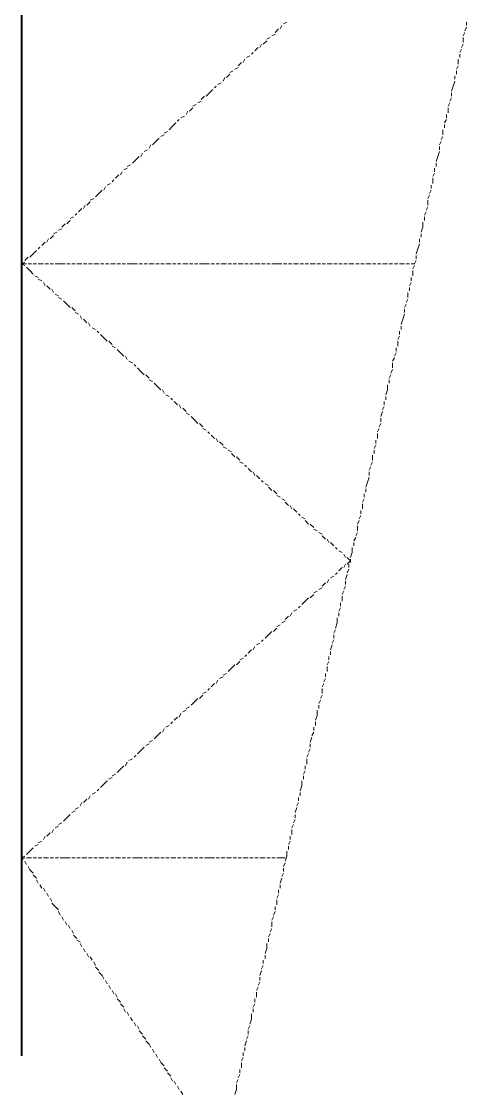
# Model space of a CAD drawing. Extents: x 0 to 604, y 0 to 420.
# Drawn here: x 169.23 to 174.84, y 174.07 to 187.61 of the extents above; entities that cross this region are included whole.
import ezdxf

# ---------------------------------------------------------------- set-up
doc = ezdxf.new("R2010")
doc.units = 0

msp = doc.modelspace()

# ---------------------------------------------------------------- linework, layer by layer
at = {"color": 7, "lineweight": 40}
msp.add_line((169.227, 262.065), (169.227, 174.561), dxfattribs=at)
at = {"lineweight": 25}
for p, q in [((169.227, 197.908), (169.227, 177.906)), ((169.227, 176.403), (169.227, 175.408))]:
    msp.add_line(p, q, dxfattribs=at)
at = {"color": 7, "lineweight": 5}
for p, q in [((169.227, 187.6), (169.227, 187.537)), ((169.227, 187.516), (169.227, 187.473)), ((172.424, 187.473), (172.466, 187.516)), ((172.487, 187.516), (172.508, 187.558)), ((172.53, 187.579), (172.572, 187.6)), ((174.837, 187.537), (174.815, 187.494)), ((174.837, 187.6), (174.837, 187.558)), ((169.227, 187.452), (169.227, 187.41)), ((169.227, 187.388), (169.227, 187.325)), ((172.275, 187.325), (172.318, 187.367)), ((172.318, 187.388), (172.36, 187.41)), ((172.381, 187.431), (172.424, 187.452)), ((174.815, 187.473), (174.794, 187.431)), ((174.794, 187.41), (174.794, 187.346)), ((169.227, 187.304), (169.227, 187.262)), ((169.227, 187.24), (169.227, 187.198)), ((172.127, 187.198), (172.149, 187.219)), ((172.17, 187.24), (172.212, 187.283)), ((172.233, 187.283), (172.254, 187.325)), ((174.773, 187.262), (174.752, 187.219)), ((174.794, 187.325), (174.773, 187.283)), ((169.227, 187.177), (169.227, 187.113)), ((169.227, 187.092), (169.227, 187.05)), ((171.958, 187.05), (172, 187.092)), ((172.022, 187.092), (172.043, 187.135)), ((172.064, 187.156), (172.106, 187.177)), ((174.731, 187.135), (174.731, 187.071)), ((174.752, 187.198), (174.752, 187.156)), ((169.227, 187.029), (169.227, 186.986)), ((169.227, 186.965), (169.227, 186.902)), ((171.81, 186.902), (171.852, 186.944)), ((171.852, 186.965), (171.894, 186.986)), ((171.916, 187.007), (171.958, 187.029)), ((174.731, 187.05), (174.71, 187.007)), ((174.71, 186.986), (174.71, 186.944)), ((169.227, 186.902), (169.227, 186.838)), ((169.227, 186.817), (169.227, 186.775)), ((171.704, 186.817), (171.746, 186.838)), ((171.768, 186.859), (171.789, 186.902)), ((174.689, 186.859), (174.667, 186.796)), ((174.689, 186.923), (174.689, 186.881)), ((169.227, 186.754), (169.227, 186.711)), ((169.227, 186.69), (169.227, 186.626)), ((171.492, 186.626), (171.535, 186.669)), ((171.556, 186.669), (171.598, 186.711)), ((171.598, 186.711), (171.641, 186.754)), ((171.662, 186.775), (171.683, 186.796)), ((174.667, 186.796), (174.646, 186.732)), ((174.646, 186.711), (174.646, 186.669)), ((169.227, 186.605), (169.227, 186.563)), ((169.227, 186.542), (169.227, 186.5)), ((171.387, 186.542), (171.429, 186.563)), ((171.45, 186.584), (171.492, 186.605)), ((174.625, 186.584), (174.604, 186.542)), ((174.646, 186.648), (174.625, 186.605)), ((169.227, 186.478), (169.227, 186.415)), ((169.227, 186.394), (169.227, 186.351)), ((171.238, 186.394), (171.281, 186.415)), ((171.302, 186.436), (171.323, 186.478)), ((171.344, 186.478), (171.387, 186.521)), ((174.583, 186.436), (174.583, 186.394)), ((174.604, 186.521), (174.604, 186.457)), ((169.227, 186.33), (169.227, 186.288)), ((169.227, 186.267), (169.227, 186.203)), ((171.09, 186.245), (171.132, 186.288)), ((171.132, 186.288), (171.175, 186.33)), ((171.196, 186.351), (171.217, 186.373)), ((174.583, 186.373), (174.561, 186.33)), ((174.561, 186.309), (174.561, 186.267)), ((169.227, 186.182), (169.227, 186.14)), ((170.921, 186.097), (170.963, 186.14)), ((170.984, 186.161), (171.027, 186.182)), ((171.027, 186.203), (171.069, 186.224)), ((174.54, 186.161), (174.519, 186.119)), ((174.54, 186.245), (174.54, 186.182)), ((169.227, 186.119), (169.227, 186.076)), ((169.227, 186.055), (169.227, 185.992)), ((169.227, 185.992), (169.227, 185.928)), ((170.773, 185.97), (170.815, 185.992)), ((170.836, 186.013), (170.857, 186.055)), ((170.879, 186.055), (170.921, 186.097)), ((174.519, 186.097), (174.498, 186.055)), ((174.498, 186.034), (174.498, 185.992)), ((169.227, 185.907), (169.227, 185.864)), ((170.625, 185.822), (170.667, 185.864)), ((170.667, 185.864), (170.709, 185.907)), ((170.73, 185.907), (170.751, 185.949)), ((174.477, 185.907), (174.456, 185.843)), ((174.498, 185.97), (174.477, 185.907)), ((169.227, 185.843), (169.227, 185.801)), ((169.227, 185.78), (169.227, 185.716)), ((170.476, 185.674), (170.498, 185.716)), ((170.519, 185.738), (170.561, 185.759)), ((170.561, 185.78), (170.603, 185.801)), ((174.435, 185.759), (174.435, 185.716)), ((174.456, 185.822), (174.456, 185.78)), ((169.227, 185.695), (169.227, 185.653)), ((169.227, 185.632), (169.227, 185.589)), ((170.37, 185.589), (170.392, 185.611)), ((170.413, 185.632), (170.455, 185.674)), ((174.435, 185.695), (174.413, 185.653)), ((174.413, 185.632), (174.413, 185.568)), ((169.227, 185.568), (169.227, 185.505)), ((169.227, 185.483), (169.227, 185.441)), ((170.201, 185.441), (170.244, 185.483)), ((170.265, 185.483), (170.286, 185.526)), ((170.307, 185.547), (170.349, 185.568)), ((174.392, 185.483), (174.371, 185.441)), ((174.392, 185.547), (174.392, 185.505)), ((169.227, 185.42), (169.227, 185.378)), ((169.227, 185.357), (169.227, 185.293)), ((170.053, 185.293), (170.095, 185.335)), ((170.095, 185.357), (170.138, 185.378)), ((170.159, 185.399), (170.201, 185.441)), ((174.371, 185.42), (174.35, 185.378)), ((174.35, 185.357), (174.35, 185.293)), ((169.227, 185.272), (169.227, 185.23)), ((169.227, 185.208), (169.227, 185.166)), ((169.905, 185.166), (169.926, 185.187)), ((169.947, 185.208), (169.989, 185.251)), ((170.011, 185.251), (170.032, 185.293)), ((174.329, 185.208), (174.308, 185.166)), ((174.35, 185.272), (174.329, 185.23)), ((169.227, 185.145), (169.227, 185.081)), ((169.227, 185.081), (169.227, 185.018)), ((169.736, 185.018), (169.778, 185.06)), ((169.799, 185.06), (169.841, 185.102)), ((169.841, 185.124), (169.884, 185.145)), ((174.286, 185.081), (174.286, 185.018)), ((174.308, 185.145), (174.308, 185.102)), ((169.227, 184.997), (169.227, 184.954)), ((169.227, 184.933), (169.227, 184.891)), ((169.587, 184.87), (169.63, 184.912)), ((169.63, 184.933), (169.672, 184.954)), ((169.693, 184.976), (169.736, 184.997)), ((174.286, 185.018), (174.265, 184.954)), ((174.265, 184.933), (174.265, 184.891)), ((169.227, 184.87), (169.227, 184.806)), ((169.227, 184.785), (169.227, 184.743)), ((169.482, 184.785), (169.524, 184.827)), ((169.545, 184.827), (169.566, 184.87)), ((174.244, 184.806), (174.223, 184.743)), ((174.244, 184.87), (174.244, 184.827)), ((169.227, 184.721), (169.227, 184.679)), ((169.227, 184.658), (169.227, 184.595)), ((169.27, 184.595), (169.312, 184.637)), ((169.333, 184.637), (169.376, 184.679)), ((169.376, 184.679), (169.418, 184.721)), ((169.439, 184.743), (169.46, 184.764)), ((174.223, 184.743), (174.202, 184.679)), ((174.202, 184.658), (174.202, 184.616)), ((169.227, 184.552), (169.27, 184.573)), ((169.227, 184.573), (169.227, 184.531)), ((169.227, 184.552), (169.291, 184.552)), ((169.27, 184.531), (169.227, 184.552)), ((169.227, 184.51), (169.227, 184.468)), ((169.333, 184.468), (169.291, 184.51)), ((169.312, 184.552), (169.355, 184.552)), ((169.376, 184.552), (169.418, 184.552)), ((169.439, 184.552), (169.503, 184.552)), ((169.524, 184.552), (169.566, 184.552)), ((169.587, 184.552), (169.63, 184.552)), ((169.651, 184.552), (169.714, 184.552)), ((169.714, 184.552), (169.778, 184.552)), ((169.799, 184.552), (169.841, 184.552)), ((169.863, 184.552), (169.905, 184.552)), ((169.926, 184.552), (169.989, 184.552)), ((170.011, 184.552), (170.053, 184.552)), ((170.074, 184.552), (170.117, 184.552)), ((170.138, 184.552), (170.201, 184.552)), ((170.222, 184.552), (170.265, 184.552)), ((170.286, 184.552), (170.328, 184.552)), ((170.349, 184.552), (170.413, 184.552)), ((170.434, 184.552), (170.476, 184.552)), ((170.498, 184.552), (170.54, 184.552)), ((170.561, 184.552), (170.625, 184.552)), ((170.625, 184.552), (170.688, 184.552)), ((170.709, 184.552), (170.751, 184.552)), ((170.773, 184.552), (170.815, 184.552)), ((170.836, 184.552), (170.9, 184.552)), ((170.921, 184.552), (170.963, 184.552)), ((170.984, 184.552), (171.027, 184.552)), ((171.048, 184.552), (171.111, 184.552)), ((171.132, 184.552), (171.175, 184.552)), ((171.196, 184.552), (171.238, 184.552)), ((171.26, 184.552), (171.323, 184.552)), ((171.344, 184.552), (171.387, 184.552)), ((171.408, 184.552), (171.45, 184.552)), ((171.471, 184.552), (171.535, 184.552)), ((171.535, 184.552), (171.598, 184.552)), ((171.619, 184.552), (171.662, 184.552)), ((171.683, 184.552), (171.725, 184.552)), ((171.746, 184.552), (171.81, 184.552)), ((171.831, 184.552), (171.873, 184.552)), ((171.894, 184.552), (171.937, 184.552)), ((171.958, 184.552), (172.022, 184.552)), ((172.043, 184.552), (172.085, 184.552)), ((172.106, 184.552), (172.149, 184.552)), ((172.17, 184.552), (172.233, 184.552)), ((172.254, 184.552), (172.297, 184.552)), ((172.318, 184.552), (172.36, 184.552)), ((172.381, 184.552), (172.445, 184.552)), ((172.445, 184.552), (172.508, 184.552)), ((172.53, 184.552), (172.572, 184.552)), ((172.593, 184.552), (172.635, 184.552)), ((172.656, 184.552), (172.72, 184.552)), ((172.741, 184.552), (172.784, 184.552)), ((172.805, 184.552), (172.847, 184.552)), ((172.868, 184.552), (172.932, 184.552)), ((172.953, 184.552), (172.995, 184.552)), ((173.016, 184.552), (173.059, 184.552)), ((173.08, 184.552), (173.143, 184.552)), ((173.165, 184.552), (173.207, 184.552)), ((173.228, 184.552), (173.27, 184.552)), ((173.292, 184.552), (173.334, 184.552)), ((173.355, 184.552), (173.418, 184.552)), ((173.44, 184.552), (173.482, 184.552)), ((173.503, 184.552), (173.546, 184.552)), ((173.567, 184.552), (173.63, 184.552)), ((173.651, 184.552), (173.694, 184.552)), ((173.715, 184.552), (173.757, 184.552)), ((173.778, 184.552), (173.842, 184.552)), ((173.863, 184.552), (173.905, 184.552)), ((173.927, 184.552), (173.969, 184.552)), ((173.99, 184.552), (174.054, 184.552)), ((174.075, 184.552), (174.117, 184.552)), ((174.138, 184.552), (174.18, 184.552)), ((174.18, 184.531), (174.159, 184.489)), ((174.202, 184.595), (174.18, 184.552)), ((169.227, 184.446), (169.227, 184.383)), ((169.227, 184.362), (169.227, 184.319)), ((169.376, 184.425), (169.333, 184.468)), ((169.439, 184.383), (169.397, 184.404)), ((169.482, 184.34), (169.439, 184.362)), ((174.138, 184.383), (174.138, 184.34)), ((174.159, 184.468), (174.159, 184.404)), ((169.227, 184.298), (169.227, 184.256)), ((169.227, 184.235), (169.227, 184.171)), ((169.524, 184.277), (169.503, 184.319)), ((169.587, 184.235), (169.545, 184.277)), ((169.63, 184.192), (169.608, 184.235)), ((174.138, 184.319), (174.117, 184.277)), ((174.117, 184.256), (174.117, 184.214)), ((169.227, 184.171), (169.227, 184.108)), ((169.693, 184.15), (169.651, 184.171)), ((169.736, 184.108), (169.693, 184.129)), ((174.096, 184.108), (174.075, 184.065)), ((174.096, 184.192), (174.096, 184.129)), ((169.227, 184.087), (169.227, 184.044)), ((169.227, 184.023), (169.227, 183.981)), ((169.227, 183.959), (169.227, 183.896)), ((169.799, 184.044), (169.757, 184.087)), ((169.841, 184.002), (169.799, 184.044)), ((169.905, 183.959), (169.863, 184.002)), ((174.075, 184.044), (174.054, 184.002)), ((174.054, 183.981), (174.054, 183.938)), ((169.227, 183.875), (169.227, 183.833)), ((169.947, 183.917), (169.905, 183.938)), ((169.989, 183.854), (169.968, 183.896)), ((170.053, 183.811), (170.011, 183.854)), ((174.032, 183.854), (174.011, 183.79)), ((174.054, 183.917), (174.032, 183.854)), ((169.227, 183.811), (169.227, 183.769)), ((169.227, 183.748), (169.227, 183.684)), ((170.095, 183.769), (170.074, 183.811)), ((170.159, 183.727), (170.117, 183.748)), ((170.201, 183.684), (170.18, 183.706)), ((173.99, 183.706), (173.99, 183.663)), ((174.011, 183.769), (174.011, 183.727)), ((169.227, 183.663), (169.227, 183.621)), ((169.227, 183.6), (169.227, 183.557)), ((170.265, 183.621), (170.222, 183.663)), ((170.307, 183.578), (170.265, 183.621)), ((170.37, 183.536), (170.328, 183.578)), ((173.99, 183.642), (173.969, 183.6)), ((173.969, 183.578), (173.969, 183.515)), ((169.227, 183.536), (169.227, 183.473)), ((169.227, 183.452), (169.227, 183.409)), ((170.413, 183.494), (170.37, 183.515)), ((170.476, 183.43), (170.434, 183.473)), ((170.519, 183.388), (170.476, 183.43)), ((173.948, 183.43), (173.927, 183.388)), ((173.948, 183.494), (173.948, 183.452)), ((169.227, 183.388), (169.227, 183.346)), ((169.227, 183.325), (169.227, 183.261)), ((170.561, 183.346), (170.54, 183.388)), ((170.625, 183.303), (170.582, 183.325)), ((170.667, 183.261), (170.646, 183.282)), ((173.927, 183.367), (173.905, 183.325)), ((173.905, 183.303), (173.905, 183.24)), ((169.227, 183.261), (169.227, 183.197)), ((169.227, 183.176), (169.227, 183.134)), ((170.73, 183.197), (170.688, 183.24)), ((170.773, 183.155), (170.73, 183.197)), ((170.836, 183.113), (170.794, 183.155)), ((173.884, 183.155), (173.863, 183.113)), ((173.905, 183.219), (173.884, 183.176)), ((169.227, 183.113), (169.227, 183.071)), ((169.227, 183.049), (169.227, 182.986)), ((170.879, 183.071), (170.836, 183.092)), ((170.942, 183.007), (170.9, 183.049)), ((173.842, 183.028), (173.842, 182.965)), ((173.863, 183.092), (173.863, 183.049)), ((169.227, 182.965), (169.227, 182.922)), ((169.227, 182.901), (169.227, 182.859)), ((170.984, 182.965), (170.942, 183.007)), ((171.027, 182.922), (171.006, 182.965)), ((171.09, 182.88), (171.048, 182.901)), ((173.842, 182.965), (173.821, 182.901)), ((173.821, 182.88), (173.821, 182.838)), ((169.227, 182.838), (169.227, 182.774)), ((169.227, 182.753), (169.227, 182.711)), ((171.132, 182.838), (171.111, 182.859)), ((171.196, 182.774), (171.154, 182.816)), ((171.238, 182.732), (171.217, 182.774)), ((173.799, 182.753), (173.778, 182.711)), ((173.799, 182.816), (173.799, 182.774)), ((169.227, 182.69), (169.227, 182.647)), ((169.227, 182.626), (169.227, 182.562)), ((171.302, 182.69), (171.26, 182.732)), ((171.344, 182.647), (171.302, 182.668)), ((171.408, 182.584), (171.365, 182.626)), ((173.778, 182.69), (173.757, 182.626)), ((173.757, 182.605), (173.757, 182.562)), ((169.227, 182.541), (169.227, 182.499)), ((169.227, 182.478), (169.227, 182.435)), ((171.45, 182.541), (171.408, 182.584)), ((171.513, 182.499), (171.471, 182.541)), ((171.556, 182.457), (171.513, 182.478)), ((173.736, 182.478), (173.715, 182.435)), ((173.757, 182.541), (173.736, 182.499)), ((169.227, 182.414), (169.227, 182.372)), ((169.227, 182.351), (169.227, 182.287)), ((171.598, 182.414), (171.577, 182.435)), ((171.662, 182.351), (171.619, 182.393)), ((171.704, 182.309), (171.683, 182.351)), ((173.715, 182.414), (173.715, 182.351)), ((169.227, 182.266), (169.227, 182.224)), ((169.227, 182.203), (169.227, 182.16)), ((171.768, 182.266), (171.725, 182.309)), ((171.81, 182.224), (171.768, 182.245)), ((171.873, 182.181), (171.831, 182.203)), ((173.694, 182.266), (173.673, 182.224)), ((173.673, 182.203), (173.673, 182.16)), ((173.694, 182.33), (173.694, 182.287)), ((169.227, 182.139), (169.227, 182.076)), ((171.916, 182.118), (171.873, 182.16)), ((171.979, 182.076), (171.937, 182.118)), ((173.651, 182.139), (173.651, 182.076)), ((169.227, 182.054), (169.227, 182.012)), ((169.227, 181.991), (169.227, 181.949)), ((169.227, 181.928), (169.227, 181.864)), ((172.022, 182.033), (171.979, 182.054)), ((172.064, 181.991), (172.043, 182.012)), ((172.127, 181.928), (172.085, 181.97)), ((172.17, 181.885), (172.149, 181.928)), ((173.63, 181.991), (173.609, 181.949)), ((173.609, 181.928), (173.609, 181.885)), ((173.651, 182.054), (173.63, 182.012)), ((169.227, 181.843), (169.227, 181.8)), ((172.233, 181.843), (172.191, 181.885)), ((172.275, 181.8), (172.254, 181.822)), ((173.588, 181.8), (173.567, 181.737)), ((173.609, 181.864), (173.588, 181.8)), ((169.227, 181.779), (169.227, 181.737)), ((169.227, 181.716), (169.227, 181.652)), ((172.339, 181.758), (172.297, 181.779)), ((172.381, 181.695), (172.339, 181.737)), ((172.445, 181.652), (172.403, 181.695)), ((173.567, 181.716), (173.567, 181.673)), ((169.227, 181.631), (169.227, 181.589)), ((169.227, 181.568), (169.227, 181.525)), ((172.487, 181.61), (172.445, 181.631)), ((172.551, 181.568), (172.508, 181.589)), ((172.593, 181.504), (172.551, 181.547)), ((173.546, 181.589), (173.524, 181.547)), ((173.524, 181.525), (173.524, 181.462)), ((173.546, 181.652), (173.546, 181.61)), ((169.227, 181.504), (169.227, 181.462)), ((169.227, 181.441), (169.227, 181.377)), ((172.635, 181.462), (172.614, 181.504)), ((172.699, 181.419), (172.656, 181.462)), ((172.741, 181.377), (172.72, 181.398)), ((173.503, 181.441), (173.503, 181.398)), ((169.227, 181.356), (169.227, 181.314)), ((169.227, 181.292), (169.227, 181.25)), ((172.805, 181.335), (172.762, 181.356)), ((172.847, 181.271), (172.805, 181.314)), ((172.911, 181.229), (172.868, 181.271)), ((173.482, 181.314), (173.461, 181.271)), ((173.461, 181.25), (173.461, 181.187)), ((173.503, 181.377), (173.482, 181.335)), ((169.227, 181.229), (169.227, 181.166)), ((169.227, 181.144), (169.227, 181.102)), ((172.953, 181.187), (172.911, 181.208)), ((173.016, 181.144), (172.974, 181.166)), ((173.059, 181.081), (173.016, 181.123)), ((173.461, 181.166), (173.44, 181.123)), ((169.227, 181.081), (169.227, 181.038)), ((169.227, 181.017), (169.227, 180.954)), ((173.101, 181.038), (173.08, 181.081)), ((173.165, 180.996), (173.122, 181.038)), ((173.44, 181.102), (173.418, 181.06)), ((173.418, 181.038), (173.418, 180.996)), ((169.227, 180.933), (169.227, 180.89)), ((169.227, 180.869), (169.227, 180.827)), ((173.207, 180.954), (173.186, 180.975)), ((173.27, 180.911), (173.228, 180.933)), ((173.313, 180.848), (173.292, 180.89)), ((173.376, 180.806), (173.334, 180.848)), ((173.397, 180.911), (173.376, 180.848)), ((173.397, 180.975), (173.397, 180.911)), ((169.227, 180.806), (169.227, 180.742)), ((169.227, 180.721), (169.227, 180.679)), ((173.228, 180.679), (173.27, 180.721)), ((173.292, 180.721), (173.313, 180.763)), ((173.334, 180.763), (173.376, 180.806)), ((173.355, 180.763), (173.355, 180.721)), ((173.376, 180.827), (173.376, 180.785)), ((169.227, 180.657), (169.227, 180.615)), ((169.227, 180.594), (169.227, 180.552)), ((173.08, 180.53), (173.101, 180.573)), ((173.122, 180.594), (173.165, 180.615)), ((173.186, 180.636), (173.207, 180.657)), ((173.334, 180.636), (173.313, 180.573)), ((173.355, 180.7), (173.334, 180.657)), ((169.227, 180.53), (169.227, 180.467)), ((169.227, 180.446), (169.227, 180.404)), ((172.974, 180.446), (173.016, 180.467)), ((173.016, 180.488), (173.059, 180.53)), ((173.313, 180.488), (173.292, 180.446)), ((173.313, 180.552), (173.313, 180.509)), ((169.227, 180.382), (169.227, 180.34)), ((169.227, 180.319), (169.227, 180.255)), ((172.805, 180.298), (172.847, 180.34)), ((172.868, 180.34), (172.911, 180.382)), ((172.911, 180.404), (172.953, 180.425)), ((173.292, 180.425), (173.27, 180.382)), ((173.27, 180.361), (173.27, 180.298)), ((169.227, 180.234), (169.227, 180.192)), ((169.227, 180.171), (169.227, 180.128)), ((172.656, 180.171), (172.699, 180.192)), ((172.72, 180.213), (172.741, 180.234)), ((172.762, 180.255), (172.805, 180.298)), ((173.249, 180.213), (173.228, 180.171)), ((173.249, 180.276), (173.249, 180.234)), ((169.227, 180.107), (169.227, 180.044)), ((172.508, 180.023), (172.551, 180.044)), ((172.551, 180.065), (172.593, 180.107)), ((172.614, 180.107), (172.635, 180.149)), ((173.207, 180.086), (173.207, 180.023)), ((173.228, 180.149), (173.228, 180.107)), ((169.227, 180.023), (169.227, 179.98)), ((169.227, 179.959), (169.227, 179.917)), ((169.227, 179.895), (169.227, 179.832)), ((172.339, 179.874), (172.381, 179.917)), ((172.403, 179.917), (172.445, 179.959)), ((172.445, 179.98), (172.487, 180.001)), ((173.186, 179.938), (173.165, 179.895)), ((173.207, 180.023), (173.186, 179.959)), ((169.227, 179.811), (169.227, 179.768)), ((172.191, 179.747), (172.233, 179.768)), ((172.254, 179.79), (172.275, 179.811)), ((172.297, 179.832), (172.339, 179.874)), ((173.165, 179.811), (173.143, 179.768)), ((173.165, 179.874), (173.165, 179.832)), ((169.227, 179.747), (169.227, 179.705)), ((169.227, 179.684), (169.227, 179.642)), ((172.085, 179.642), (172.127, 179.684)), ((172.149, 179.684), (172.17, 179.726)), ((173.143, 179.747), (173.122, 179.684)), ((173.122, 179.663), (173.122, 179.62)), ((169.227, 179.62), (169.227, 179.557)), ((169.227, 179.536), (169.227, 179.493)), ((171.873, 179.451), (171.916, 179.493)), ((171.937, 179.493), (171.979, 179.536)), ((171.979, 179.557), (172.022, 179.578)), ((172.043, 179.599), (172.064, 179.62)), ((173.101, 179.536), (173.08, 179.493)), ((173.101, 179.599), (173.101, 179.557)), ((169.227, 179.472), (169.227, 179.43)), ((169.227, 179.409), (169.227, 179.345)), ((171.768, 179.366), (171.81, 179.387)), ((171.831, 179.409), (171.873, 179.451)), ((173.059, 179.387), (173.059, 179.345)), ((173.08, 179.472), (173.08, 179.409)), ((169.227, 179.324), (169.227, 179.282)), ((169.227, 179.261), (169.227, 179.218)), ((171.619, 179.218), (171.662, 179.261)), ((171.683, 179.261), (171.704, 179.303)), ((171.725, 179.324), (171.768, 179.345)), ((173.037, 179.261), (173.016, 179.218)), ((173.059, 179.324), (173.037, 179.282)), ((169.227, 179.197), (169.227, 179.133)), ((169.227, 179.112), (169.227, 179.07)), ((171.471, 179.07), (171.513, 179.112)), ((171.513, 179.133), (171.556, 179.155)), ((171.577, 179.176), (171.598, 179.197)), ((173.016, 179.112), (172.995, 179.07)), ((173.016, 179.197), (173.016, 179.133)), ((169.227, 179.049), (169.227, 179.006)), ((169.227, 178.985), (169.227, 178.922)), ((171.302, 178.943), (171.344, 178.964)), ((171.365, 178.985), (171.408, 179.028)), ((171.408, 179.028), (171.45, 179.07)), ((172.995, 179.049), (172.974, 179.006)), ((172.974, 178.985), (172.974, 178.943)), ((169.227, 178.901), (169.227, 178.858)), ((169.227, 178.837), (169.227, 178.795)), ((171.154, 178.795), (171.196, 178.837)), ((171.217, 178.837), (171.238, 178.88)), ((171.26, 178.901), (171.302, 178.922)), ((172.953, 178.858), (172.932, 178.795)), ((172.953, 178.922), (172.953, 178.858)), ((169.227, 178.774), (169.227, 178.731)), ((169.227, 178.71), (169.227, 178.647)), ((171.006, 178.647), (171.027, 178.689)), ((171.048, 178.71), (171.09, 178.731)), ((171.111, 178.752), (171.132, 178.774)), ((172.911, 178.71), (172.911, 178.668)), ((172.932, 178.774), (172.932, 178.731)), ((169.227, 178.625), (169.227, 178.583)), ((169.227, 178.562), (169.227, 178.52)), ((170.9, 178.562), (170.942, 178.604)), ((170.942, 178.604), (170.984, 178.647)), ((172.889, 178.583), (172.868, 178.52)), ((172.911, 178.647), (172.889, 178.604)), ((169.227, 178.499), (169.227, 178.435)), ((169.227, 178.414), (169.227, 178.371)), ((170.688, 178.371), (170.73, 178.414)), ((170.73, 178.414), (170.773, 178.456)), ((170.794, 178.477), (170.836, 178.499)), ((170.836, 178.52), (170.879, 178.541)), ((172.868, 178.435), (172.847, 178.393)), ((172.868, 178.499), (172.868, 178.456)), ((169.227, 178.35), (169.227, 178.308)), ((169.227, 178.287), (169.227, 178.223)), ((170.582, 178.287), (170.625, 178.308)), ((170.646, 178.329), (170.667, 178.35)), ((172.847, 178.371), (172.826, 178.329)), ((172.826, 178.308), (172.826, 178.244)), ((169.227, 178.202), (169.227, 178.16)), ((169.227, 178.139), (169.227, 178.096)), ((170.434, 178.139), (170.476, 178.181)), ((170.476, 178.181), (170.519, 178.223)), ((170.54, 178.223), (170.561, 178.266)), ((172.805, 178.16), (172.784, 178.118)), ((172.805, 178.223), (172.805, 178.181)), ((169.227, 178.075), (169.227, 178.012)), ((170.265, 177.99), (170.307, 178.033)), ((170.328, 178.054), (170.37, 178.075)), ((170.37, 178.096), (170.413, 178.118)), ((172.762, 178.033), (172.762, 177.969)), ((172.784, 178.096), (172.784, 178.054)), ((169.227, 177.99), (169.227, 177.948)), ((169.227, 177.927), (169.227, 177.885)), ((170.117, 177.863), (170.159, 177.885)), ((170.18, 177.906), (170.201, 177.927)), ((170.222, 177.948), (170.265, 177.99)), ((172.762, 177.969), (172.741, 177.906)), ((172.741, 177.885), (172.741, 177.842)), ((169.227, 177.863), (169.227, 177.821)), ((169.227, 177.8), (169.227, 177.737)), ((169.968, 177.715), (169.989, 177.758)), ((170.011, 177.758), (170.053, 177.8)), ((170.074, 177.8), (170.095, 177.842)), ((172.72, 177.758), (172.699, 177.715)), ((172.72, 177.821), (172.72, 177.779)), ((169.227, 177.715), (169.227, 177.673)), ((169.227, 177.652), (169.227, 177.609)), ((169.799, 177.567), (169.841, 177.609)), ((169.863, 177.631), (169.905, 177.652)), ((169.905, 177.673), (169.947, 177.694)), ((172.699, 177.694), (172.678, 177.631)), ((172.678, 177.609), (172.678, 177.567)), ((169.227, 177.588), (169.227, 177.525)), ((169.227, 177.504), (169.227, 177.461)), ((169.651, 177.44), (169.693, 177.461)), ((169.693, 177.482), (169.736, 177.504)), ((169.757, 177.525), (169.799, 177.567)), ((172.656, 177.482), (172.635, 177.44)), ((172.678, 177.546), (172.656, 177.504)), ((169.227, 177.44), (169.227, 177.398)), ((169.227, 177.377), (169.227, 177.313)), ((169.503, 177.292), (169.524, 177.334)), ((169.545, 177.334), (169.587, 177.377)), ((169.608, 177.377), (169.63, 177.419)), ((172.614, 177.334), (172.614, 177.292)), ((172.635, 177.419), (172.635, 177.356)), ((169.227, 177.292), (169.227, 177.25)), ((169.227, 177.228), (169.227, 177.186)), ((169.397, 177.207), (169.439, 177.228)), ((169.439, 177.25), (169.482, 177.271)), ((172.614, 177.271), (172.593, 177.228)), ((172.593, 177.207), (172.593, 177.165)), ((169.227, 177.165), (169.227, 177.101)), ((169.227, 177.059), (169.27, 177.08)), ((169.227, 177.08), (169.227, 177.059)), ((169.249, 177.038), (169.227, 177.059)), ((169.227, 177.059), (169.27, 177.059)), ((169.291, 177.101), (169.333, 177.144)), ((169.291, 177.059), (169.355, 177.059)), ((169.333, 177.144), (169.376, 177.186)), ((169.376, 177.059), (169.418, 177.059)), ((169.439, 177.059), (169.482, 177.059)), ((169.503, 177.059), (169.566, 177.059)), ((169.587, 177.059), (169.63, 177.059)), ((169.651, 177.059), (169.693, 177.059)), ((169.714, 177.059), (169.778, 177.059)), ((169.778, 177.059), (169.841, 177.059)), ((169.863, 177.059), (169.905, 177.059)), ((169.926, 177.059), (169.968, 177.059)), ((169.989, 177.059), (170.053, 177.059)), ((170.074, 177.059), (170.117, 177.059)), ((170.138, 177.059), (170.18, 177.059)), ((170.201, 177.059), (170.265, 177.059)), ((170.286, 177.059), (170.328, 177.059)), ((170.349, 177.059), (170.392, 177.059)), ((170.413, 177.059), (170.476, 177.059)), ((170.498, 177.059), (170.54, 177.059)), ((170.561, 177.059), (170.603, 177.059)), ((170.625, 177.059), (170.688, 177.059)), ((170.688, 177.059), (170.751, 177.059)), ((170.773, 177.059), (170.815, 177.059)), ((170.836, 177.059), (170.879, 177.059)), ((170.9, 177.059), (170.963, 177.059)), ((170.984, 177.059), (171.027, 177.059)), ((171.048, 177.059), (171.09, 177.059)), ((171.111, 177.059), (171.175, 177.059)), ((171.196, 177.059), (171.238, 177.059)), ((171.26, 177.059), (171.302, 177.059)), ((171.323, 177.059), (171.387, 177.059)), ((171.408, 177.059), (171.45, 177.059)), ((171.471, 177.059), (171.513, 177.059)), ((171.535, 177.059), (171.598, 177.059)), ((171.598, 177.059), (171.662, 177.059)), ((171.683, 177.059), (171.725, 177.059)), ((171.746, 177.059), (171.789, 177.059)), ((171.81, 177.059), (171.873, 177.059)), ((171.894, 177.059), (171.937, 177.059)), ((171.958, 177.059), (172, 177.059)), ((172.022, 177.059), (172.085, 177.059)), ((172.106, 177.059), (172.149, 177.059)), ((172.17, 177.059), (172.212, 177.059)), ((172.233, 177.059), (172.297, 177.059)), ((172.318, 177.059), (172.36, 177.059)), ((172.381, 177.059), (172.424, 177.059)), ((172.445, 177.059), (172.508, 177.059)), ((172.508, 177.059), (172.551, 177.059)), ((172.572, 177.08), (172.551, 177.017)), ((172.572, 177.144), (172.572, 177.08)), ((169.291, 176.975), (169.27, 177.017)), ((169.333, 176.911), (169.312, 176.953)), ((172.551, 176.996), (172.53, 176.953)), ((172.53, 176.932), (172.53, 176.89)), ((169.376, 176.869), (169.333, 176.911)), ((169.418, 176.805), (169.376, 176.847)), ((169.439, 176.742), (169.418, 176.784)), ((172.508, 176.805), (172.487, 176.742)), ((172.53, 176.869), (172.508, 176.826)), ((169.482, 176.678), (169.46, 176.72)), ((169.524, 176.636), (169.503, 176.678)), ((172.466, 176.657), (172.466, 176.615)), ((172.487, 176.72), (172.487, 176.678)), ((169.566, 176.572), (169.545, 176.615)), ((169.608, 176.509), (169.587, 176.551)), ((172.466, 176.594), (172.445, 176.551)), ((172.445, 176.53), (172.445, 176.466)), ((169.651, 176.445), (169.608, 176.488)), ((169.693, 176.403), (169.651, 176.445)), ((169.714, 176.339), (169.693, 176.382)), ((172.424, 176.382), (172.403, 176.339)), ((172.424, 176.445), (172.424, 176.403)), ((169.757, 176.276), (169.736, 176.318)), ((169.799, 176.213), (169.778, 176.255)), ((172.403, 176.318), (172.381, 176.276)), ((172.381, 176.255), (172.381, 176.191)), ((169.841, 176.17), (169.82, 176.213)), ((169.884, 176.107), (169.863, 176.149)), ((172.36, 176.107), (172.339, 176.064)), ((172.381, 176.17), (172.36, 176.128)), ((169.926, 176.043), (169.884, 176.085)), ((169.968, 176.001), (169.926, 176.022)), ((169.989, 175.937), (169.968, 175.98)), ((172.318, 175.98), (172.318, 175.916)), ((172.339, 176.043), (172.339, 176.001)), ((170.032, 175.874), (170.011, 175.916)), ((170.074, 175.81), (170.053, 175.853)), ((172.318, 175.916), (172.297, 175.853)), ((170.117, 175.768), (170.095, 175.81)), ((170.159, 175.704), (170.138, 175.747)), ((172.275, 175.704), (172.254, 175.662)), ((172.275, 175.768), (172.275, 175.726)), ((172.297, 175.832), (172.297, 175.789)), ((170.201, 175.641), (170.159, 175.683)), ((170.244, 175.577), (170.201, 175.62)), ((170.265, 175.535), (170.244, 175.577)), ((172.254, 175.641), (172.233, 175.577)), ((170.307, 175.472), (170.286, 175.514)), ((170.349, 175.408), (170.328, 175.451)), ((172.212, 175.429), (172.191, 175.387)), ((172.233, 175.493), (172.212, 175.451)), ((172.233, 175.556), (172.233, 175.514)), ((170.392, 175.345), (170.37, 175.387)), ((170.434, 175.302), (170.413, 175.345)), ((172.191, 175.366), (172.191, 175.302)), ((170.476, 175.239), (170.434, 175.281)), ((170.519, 175.175), (170.476, 175.218)), ((172.17, 175.218), (172.149, 175.175)), ((172.17, 175.281), (172.17, 175.239)), ((170.54, 175.112), (170.519, 175.154)), ((170.582, 175.07), (170.561, 175.112)), ((170.625, 175.006), (170.603, 175.048)), ((172.127, 175.027), (172.106, 174.964)), ((172.127, 175.091), (172.127, 175.027)), ((172.149, 175.154), (172.149, 175.112)), ((170.667, 174.942), (170.646, 174.985)), ((170.709, 174.9), (170.688, 174.942)), ((172.106, 174.942), (172.085, 174.9)), ((170.751, 174.837), (170.709, 174.879)), ((170.794, 174.773), (170.751, 174.815)), ((170.836, 174.71), (170.794, 174.752)), ((172.064, 174.752), (172.043, 174.689)), ((172.085, 174.815), (172.064, 174.773)), ((172.085, 174.879), (172.085, 174.837)), ((170.857, 174.667), (170.836, 174.71)), ((170.9, 174.604), (170.879, 174.646)), ((172.043, 174.667), (172.043, 174.625)), ((170.942, 174.54), (170.921, 174.583)), ((170.984, 174.477), (170.963, 174.519)), ((172.022, 174.54), (172, 174.498)), ((172.022, 174.604), (172.022, 174.561)), ((171.027, 174.435), (170.984, 174.477)), ((171.069, 174.371), (171.027, 174.413)), ((171.111, 174.308), (171.069, 174.35)), ((171.979, 174.392), (171.979, 174.35)), ((172, 174.477), (172, 174.413)), ((171.132, 174.244), (171.111, 174.286)), ((171.175, 174.202), (171.154, 174.244)), ((171.958, 174.265), (171.937, 174.223)), ((171.979, 174.329), (171.958, 174.286)), ((171.217, 174.138), (171.196, 174.18)), ((171.26, 174.075), (171.238, 174.117)), ((171.937, 174.138), (171.916, 174.075)), ((171.937, 174.202), (171.937, 174.138))]:
    msp.add_line(p, q, dxfattribs=at)

doc.saveas('drawing.dxf')
